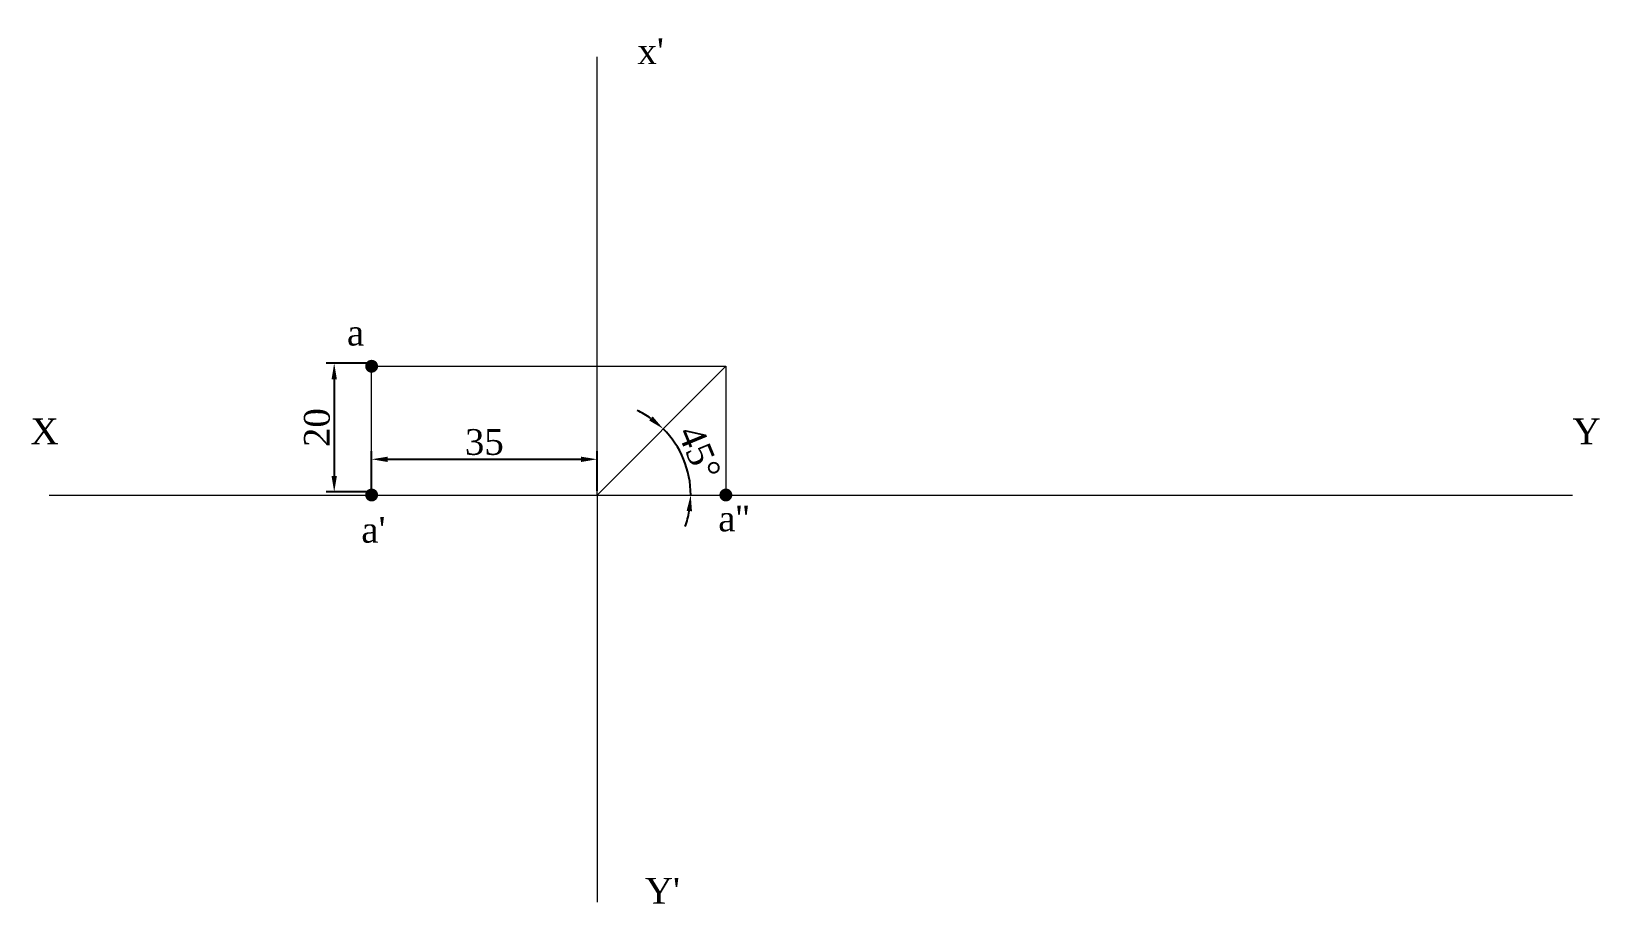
# Paper-space layout 'Layout7' of a CAD drawing. Header units: millimetres. Extents: x 22 to 266, y 50 to 185.
import ezdxf

# ---------------------------------------------------------------- set-up
doc = ezdxf.new("R2010")
doc.units = ezdxf.units.MM
for name, color, linetype, lineweight in [('PROJECTION_LINE', 250, 'Continuous', 5), ('VISIBLE_LINE', 5, 'Continuous', 5), ('XY LINE', 1, 'Continuous', 15)]:
    doc.layers.add(name, color=color, linetype=linetype, lineweight=lineweight)
doc.styles.get("Standard").update_dxf_attribs({"font": 'times.ttf', "height": 4})
doc.dimstyles.new('ISO-25', dxfattribs={"dimtxt": 4, "dimasz": 2.5, "dimexe": 1.25, "dimexo": 0.625, "dimtad": 1, "dimtoh": 1, "dimtxsty": 'Standard', "dimcen": 2.5, "dimadec": 0, "dimazin": 0, "dimtfac": 1, "dimtmove": 0, "dimatfit": 3, "dimfxl": 1, "dimarcsym": 0})

# ---------------------------------------------------------------- blocks, each defined once
blk = doc.blocks.new('*D31')
at = {"layer": 'Defpoints', "color": 0, "transparency": 16777216}
for p in [(75.29, 133.44), (69.3, 113.44), (75.03, 113.44)]:
    blk.add_point(p, dxfattribs=at)
at = {"layer": 'PROJECTION_LINE', "color": 0, "lineweight": -2, "transparency": 16777216}
for p, q in [((74.66, 133.44), (68.05, 133.44)), ((69.3, 130.94), (69.3, 115.94)), ((74.41, 113.44), (68.05, 113.44))]:
    blk.add_line(p, q, dxfattribs=at)
at = {"layer": 'PROJECTION_LINE', "color": 0, "transparency": 16777216}
for points in [[(68.89, 130.94), (69.72, 130.94), (69.3, 133.44)], [(68.89, 115.94), (69.72, 115.94), (69.3, 113.44)]]:
    blk.add_solid(points, dxfattribs=at)
at = {"layer": 'PROJECTION_LINE', "color": 0, "transparency": 16777216, "insert": (66.64, 123.44), "char_height": 4, "attachment_point": 5, "rotation": 90}
blk.add_mtext('20', dxfattribs=at)
blk = doc.blocks.new('*D32')
at = {"layer": 'Defpoints', "color": 0, "transparency": 16777216}
for p in [(110.11, 118.52), (75.11, 112.97), (110.11, 112.97)]:
    blk.add_point(p, dxfattribs=at)
at = {"layer": 'PROJECTION_LINE', "color": 0, "lineweight": -2, "transparency": 16777216}
for p, q in [((75.11, 113.6), (75.11, 119.77)), ((110.11, 113.6), (110.11, 119.77)), ((77.61, 118.52), (107.61, 118.52))]:
    blk.add_line(p, q, dxfattribs=at)
at = {"layer": 'PROJECTION_LINE', "color": 0, "transparency": 16777216}
for points in [[(77.61, 118.93), (77.61, 118.1), (75.11, 118.52)], [(107.61, 118.93), (107.61, 118.1), (110.11, 118.52)]]:
    blk.add_solid(points, dxfattribs=at)
at = {"layer": 'PROJECTION_LINE', "color": 0, "transparency": 16777216, "insert": (92.61, 121.18), "char_height": 4, "attachment_point": 5}
blk.add_mtext('35', dxfattribs=at)
blk = doc.blocks.new('*D33')
at = {"layer": 'Defpoints', "color": 0, "transparency": 16777216}
for p in [(182.13, 184.99), (124.15, 116.73), (25.02, 112.97), (110.11, 112.97), (261.56, 112.97)]:
    blk.add_point(p, dxfattribs=at)
at = {"layer": 'PROJECTION_LINE', "color": 0, "lineweight": -2, "transparency": 16777216}
for start, end in [(54.8661, 64.7322), (0, 45), (340.2678, 350.1339)]:
    blk.add_arc((110.11, 112.97), 14.54, start, end, dxfattribs=at)
at = {"layer": 'PROJECTION_LINE', "color": 0, "transparency": 16777216}
for points in [[(118.74, 125.18), (118.21, 124.54), (120.39, 123.25)], [(124.02, 110.52), (124.85, 110.44), (124.65, 112.97)]]:
    blk.add_solid(points, dxfattribs=at)
at = {"layer": 'PROJECTION_LINE', "color": 0, "transparency": 16777216, "insert": (126, 119.55), "char_height": 4, "attachment_point": 5, "rotation": 292.5}
blk.add_mtext('45°', dxfattribs=at)

psp = doc.layouts.new('Layout7')

# ---------------------------------------------------------------- linework, layer by layer
at = {"layer": 'PROJECTION_LINE'}
for p, q in [((110.11, 112.97), (110.11, 181.006)), ((75.11, 112.97), (75.11, 132.97)), ((75.11, 132.97), (130.11, 132.97)), ((110.11, 112.97), (130.11, 132.97)), ((130.11, 132.97), (130.11, 112.47)), ((110.11, 112.97), (110.11, 49.709))]:
    psp.add_line(p, q, dxfattribs=at)
at = {"layer": 'PROJECTION_LINE', "const_width": 1}
for points in [[(74.61, 132.97, 1), (75.61, 132.97, 1)], [(74.61, 112.97, 1), (75.61, 112.97, 1)], [(129.61, 112.97, 1), (130.61, 112.97, 1)]]:
    psp.add_lwpolyline(points, format="xyb", close=True, dxfattribs=at)
at = {"layer": 'VISIBLE_LINE'}
psp.add_line((75.11, 112.97), (110.11, 112.97), dxfattribs=at)
at = {"layer": 'XY LINE'}
psp.add_line((25.022, 112.97), (261.558, 112.97), dxfattribs=at)

# ---------------------------------------------------------------- texts
at = {"layer": 'PROJECTION_LINE'}
for s, p in [("x'", (116.383, 179.9)), ('a', (71.278, 136.19)), ('X', (22.15, 120.859)), ('Y', (261.557, 120.859)), ("a'", (73.506, 105.571)), ("a''", (128.927, 107.327)), ("Y'", (117.536, 49.501))]:
    psp.add_text(s, height=4, dxfattribs=at).set_placement(p)

# ---------------------------------------------------------------- dimensions: what is measured, and where the dimension line sits
dim = psp.add_angular_dim_2l(base=(124.151, 116.733), line1=((25.022, 112.97), (261.558, 112.97)), line2=((110.11, 112.97), (182.128, 184.988)), dimstyle='ISO-25', dxfattribs=at)
dim.commit()
dim.dimension.update_dxf_attribs({"geometry": '*D33', "text_midpoint": (125.997, 119.551)})
dim = psp.add_linear_dim(base=(69.302, 113.439), p1=(75.288, 133.438), p2=(75.032, 113.439), angle=90, dimstyle='ISO-25', dxfattribs=at)
dim.commit()
dim.dimension.update_dxf_attribs({"geometry": '*D31', "text_midpoint": (66.642, 123.438)})
dim = psp.add_linear_dim(base=(110.11, 118.518), p1=(75.11, 112.97), p2=(110.11, 112.97), dimstyle='ISO-25', dxfattribs=at)
dim.commit()
dim.dimension.update_dxf_attribs({"geometry": '*D32', "text_midpoint": (92.61, 121.177)})

doc.saveas('drawing.dxf')
